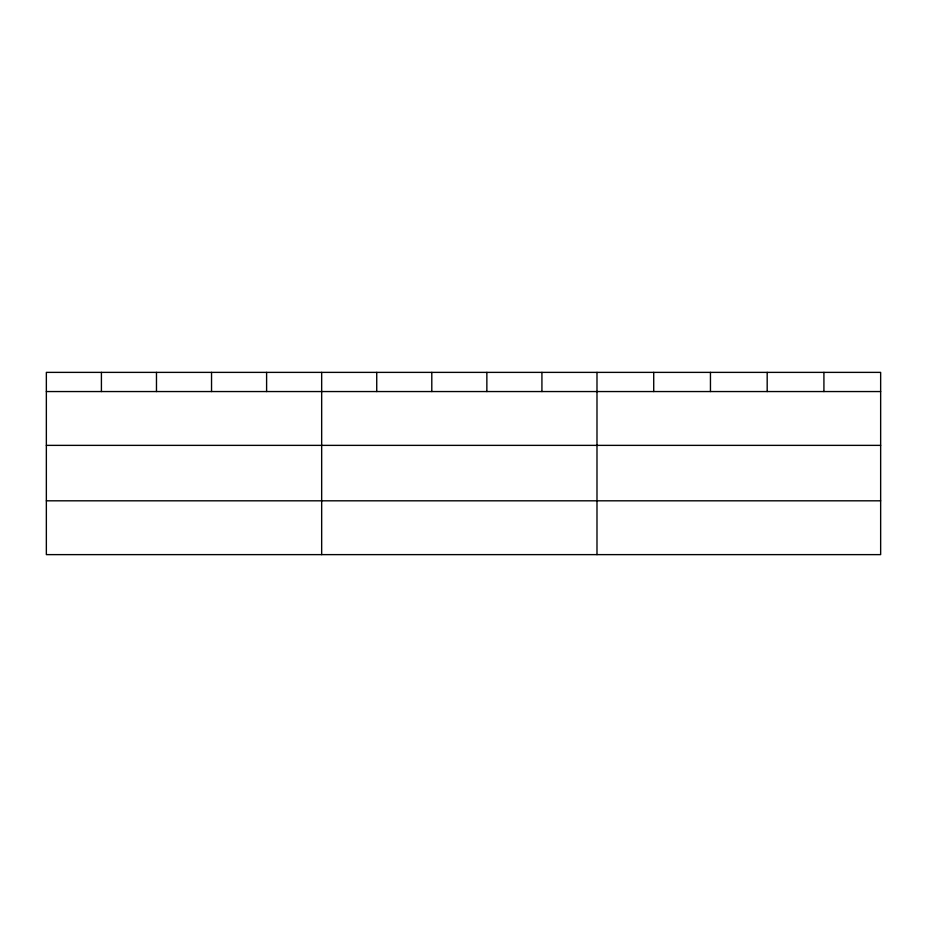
<?xml version="1.0" encoding="UTF-8"?>
<svg xmlns="http://www.w3.org/2000/svg" width="927" height="927" viewBox="0 0 927 927"><rect width="100%" height="100%" fill="white"/><g stroke="black" fill="none" stroke-linecap="round" stroke-linejoin="round"><path stroke-width="1.39" d="M880.65 445.366L880.65 372.376L46.35 372.376L46.35 554.624L880.65 554.624L880.65 445.366L46.35 445.366M46.35 391.553L880.65 391.553M46.35 500.812L880.65 500.812M823.918 372.376L823.918 391.553M767.185 372.376L767.185 391.553M710.453 372.376L710.453 391.553M653.72 372.376L653.72 391.553M596.988 372.376L596.988 554.624M541.924 372.376L541.924 391.553M486.86 372.376L486.86 391.553M431.797 372.376L431.797 391.553M376.733 372.376L376.733 391.553M321.669 372.376L321.669 554.624M266.605 372.376L266.605 391.553M211.541 372.376L211.541 391.553M156.478 372.376L156.478 391.553M101.414 372.376L101.414 391.553"/></g></svg>
